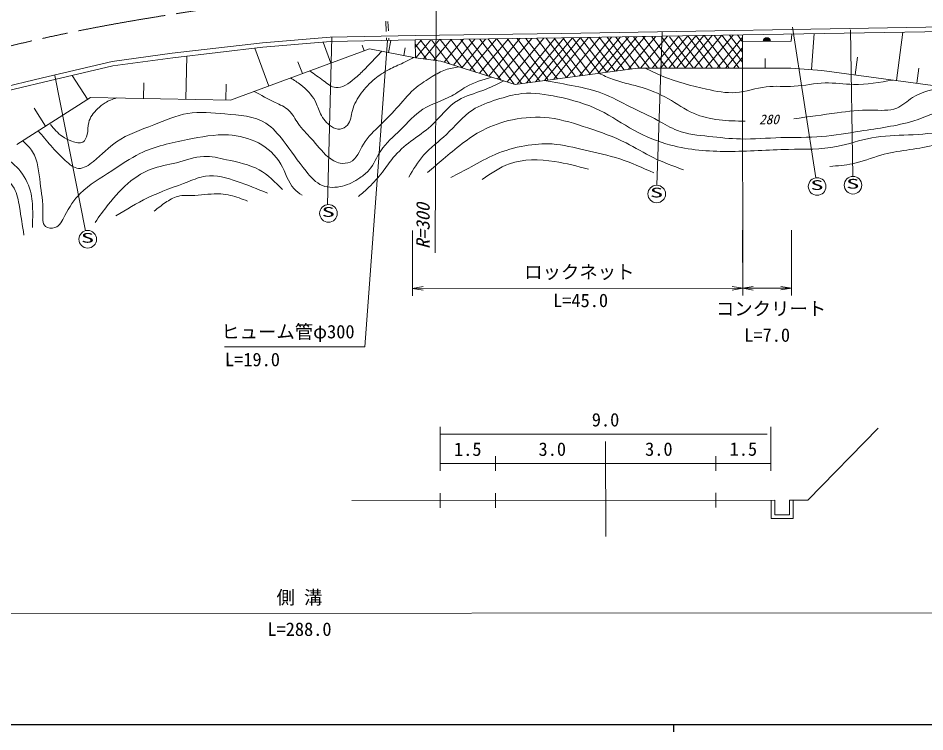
# Model space of a CAD drawing. Units: millimetres, scale not verified. Extents: x -199886483 to 680000, y -5525939 to 380000.
# Drawn here: x 178835 to 302212, y 204000 to 301150 of the extents above; entities that cross this region are included whole.
import ezdxf
from ezdxf.enums import TextEntityAlignment as Align

# ---------------------------------------------------------------- set-up
doc = ezdxf.new("R2010")
doc.units = ezdxf.units.MM
doc.header["$LTSCALE"] = 1000
doc.linetypes.add('CHAIN', pattern=[18.5, 12, -1.5, 3.5, -1.5])
for name, color, linetype, lineweight in [('M-BGD', 7, 'Continuous', 13), ('M-STR-HTXT', 7, 'Continuous', 13), ('M-STR-STR1', 1, 'Continuous', 13), ('M-STR-STR3', 7, 'Continuous', 13), ('M-STR-STRC', 7, 'Continuous', 13), ('M-TTL-BAND', 7, 'Continuous', 25)]:
    doc.layers.add(name, color=color, linetype=linetype, lineweight=lineweight)
doc.styles.add('ＭＳ ゴシック', font='')
doc.styles.get('ＭＳ ゴシック').set_extended_font_data('MS Gothic')

# ---------------------------------------------------------------- blocks, each defined once
blk = doc.blocks.new('open_arrow')
at = {"color": 0, "linetype": 'Continuous', "lineweight": -2}
blk.add_lwpolyline([(7.5, 1.25), (0, 0), (7.5, -1.25)], dxfattribs=at)

msp = doc.modelspace()

# ---------------------------------------------------------------- linework, layer by layer
at = {"layer": 'M-BGD'}
for p, q in [((228917, 299317), (228851, 300716)), ((229213, 299413), (229153, 300689)), ((312137, 300069), (252770, 299050)), ((221303, 298577), (212079, 297783)), ((232852, 298774), (221303, 298577)), ((252770, 299050), (232852, 298774)), ((312154, 299469), (252779, 298450)), ((260796, 298588), (256485, 293453)), ((261921, 298607), (257733, 293618)), ((263007, 298626), (258936, 293777)), ((260152, 298577), (263388, 294333)), ((264132, 298645), (260184, 293942)), ((261472, 298599), (264724, 294334)), ((265565, 298606), (261833, 294160)), ((262554, 298618), (265820, 294334)), ((267194, 298688), (263537, 294333)), ((263842, 298640), (267124, 294335)), ((265055, 298587), (268295, 294336)), ((268733, 298710), (265117, 294334)), ((269950, 298745), (266247, 294334)), ((266378, 298605), (269632, 294336)), ((271075, 298764), (267357, 294335)), ((267462, 298620), (270727, 294337)), ((272146, 298766), (268427, 294336)), ((268645, 298722), (271988, 294338)), ((273285, 298802), (269536, 294336)), ((269965, 298745), (273324, 294339)), ((274568, 298824), (270801, 294337)), ((271047, 298764), (274420, 294339)), ((272204, 298783), (275591, 294340)), ((276150, 298851), (272362, 294338)), ((273524, 298806), (276928, 294341)), ((274605, 298825), (277405, 295152)), ((275624, 298842), (277404, 296507)), ((276706, 298861), (277404, 297945)), ((277403, 298873), (277405, 294341)), ((284030, 297992), (284107, 298988)), ((287148, 299040), (286788, 294137)), ((299234, 299247), (298342, 292659)), ((212079, 297783), (199796, 296358)), ((221334, 297978), (212139, 297186)), ((220321, 297890), (221378, 295026)), ((232861, 298174), (221334, 297978)), ((225632, 297478), (225918, 296702)), ((228974, 298108), (228957, 298468)), ((229541, 298117), (229223, 296480)), ((229274, 298113), (229260, 298415)), ((252779, 298450), (232861, 298174)), ((232899, 295765), (232861, 298174)), ((232870, 297625), (234403, 295561)), ((233699, 298185), (232877, 297190)), ((234968, 298203), (232949, 295758)), ((233543, 298183), (235741, 295379)), ((236168, 298220), (234014, 295614)), ((235094, 298205), (237529, 294927)), ((237777, 298242), (235383, 295428)), ((236246, 298221), (239250, 294388)), ((239443, 298265), (236821, 295142)), ((237713, 298241), (241089, 293812)), ((240984, 298286), (238069, 294758)), ((239052, 298260), (242741, 293295)), ((242441, 298307), (239213, 294400)), ((240210, 298276), (244560, 292724)), ((243912, 298327), (240285, 294064)), ((245574, 298350), (241624, 293644)), ((241673, 298296), (246347, 292165)), ((242796, 298312), (247308, 292238)), ((247111, 298372), (242880, 293251)), ((243961, 298328), (248600, 292409)), ((248724, 298394), (244039, 292888)), ((250388, 298417), (245391, 292464)), ((245421, 298348), (249825, 292571)), ((251927, 298438), (246742, 292163)), ((246753, 298367), (250894, 292793)), ((247925, 298383), (252230, 292889)), ((253130, 298456), (247985, 292327)), ((254255, 298476), (249232, 292492)), ((249381, 298403), (253460, 293052)), ((255340, 298494), (250436, 292652)), ((250704, 298421), (254675, 293213)), ((256465, 298514), (251683, 292817)), ((251789, 298437), (255670, 293345)), ((252951, 298449), (256735, 293486)), ((258048, 298541), (253438, 293049)), ((254274, 298467), (257949, 293646)), ((259592, 298567), (255229, 293286)), ((255359, 298482), (258945, 293778)), ((256594, 298516), (260090, 293930)), ((257914, 298538), (261305, 294091)), ((258996, 298557), (262300, 294222)), ((277403, 298530), (273940, 294339)), ((277404, 297988), (284030, 297992)), ((199796, 296358), (191613, 295233)), ((212139, 297186), (199872, 295763)), ((207728, 289986), (226664, 296977)), ((211036, 297058), (212937, 291909)), ((226664, 296977), (232899, 295765)), ((231497, 297105), (231297, 296077)), ((277404, 297118), (275072, 294340)), ((191613, 295233), (182149, 293033)), ((199872, 295763), (191722, 294642)), ((201786, 295985), (201668, 290107)), ((216911, 295217), (217509, 293597)), ((232899, 295765), (236350, 295297)), ((236350, 295297), (246469, 292127)), ((277405, 295798), (276181, 294340)), ((280491, 295645), (280491, 294343)), ((293055, 295829), (292729, 293419)), ((191722, 294642), (182286, 292449)), ((246469, 292127), (263133, 294333)), ((263133, 294333), (283954, 294345)), ((283954, 294345), (288189, 294034)), ((288189, 294034), (311971, 290814)), ((301399, 294351), (301119, 292283)), ((182149, 293033), (176000, 291567)), ((182286, 292449), (176153, 290987)), ((186172, 293352), (188257, 290101)), ((195935, 292347), (195892, 290222)), ((207138, 292166), (207095, 289998)), ((178636, 283929), (188671, 290366)), ((188671, 290366), (207728, 289986)), ((181012, 288879), (182569, 286452))]:
    msp.add_line(p, q, dxfattribs=at)
for radius in [500, 500, 450, 400, 350, 300, 250, 200, 150, 100, 50]:
    msp.add_arc((280717, 297990), radius, 0.03462, 180.03462, dxfattribs=at)
for points, knots in [([(218523, 293971), (219134, 293537), (219745, 293103), (220390, 292614), (220922, 292210), (221477, 291768), (222058, 291694), (222917, 291584), (223831, 292276), (224597, 292915), (225099, 293334), (225538, 293730), (225965, 294160), (226469, 294668), (226955, 295223), (227457, 295754), (227746, 296059), (228039, 296356), (228333, 296653)], [0, 0, 0, 0, 1, 1, 1, 2, 2, 2, 3, 3, 3, 4, 4, 4, 5, 5, 5, 6, 6, 6, 6]), ([(232651, 295813), (232177, 295554), (231703, 295294), (231217, 295060), (230582, 294753), (229926, 294489), (229300, 294162), (228611, 293802), (227959, 293365), (227360, 292867), (226672, 292295), (226052, 291642), (225519, 290924), (224995, 290219), (224555, 289451), (224325, 288583), (224141, 287886), (224093, 287125), (223630, 286591), (223380, 286304), (223010, 286083), (222634, 286043), (222230, 286000), (221820, 286165), (221464, 286391), (220800, 286812), (220327, 287444), (219994, 288133), (219717, 288705), (219537, 289317), (219246, 289875), (218793, 290746), (218071, 291486), (217279, 292089), (216839, 292424), (216377, 292716), (215916, 293009)], [0, 0, 0, 0, 1, 1, 1, 2, 2, 2, 3, 3, 3, 4, 4, 4, 5, 5, 5, 6, 6, 6, 7, 7, 7, 8, 8, 8, 9, 9, 9, 10, 10, 10, 11, 11, 11, 12, 12, 12, 12]), ([(210964, 291180), (211886, 290658), (212807, 290136), (213795, 289672), (214468, 289356), (215173, 289068), (215688, 288578), (216197, 288093), (216521, 287411), (216933, 286811), (217455, 286052), (218119, 285425), (218727, 284746), (219470, 283916), (220129, 283010), (220994, 282283), (221480, 281875), (222031, 281523), (222662, 281413), (223116, 281334), (223611, 281380), (224006, 281563), (224890, 281974), (225276, 283076), (225822, 283979), (226455, 285028), (227302, 285809), (228135, 286619), (228987, 287448), (229824, 288309), (230623, 289209), (231394, 290079), (232131, 290987), (233011, 291725), (233675, 292282), (234421, 292743), (235176, 293195), (235763, 293547), (236356, 293893), (236992, 294117), (237575, 294322), (238193, 294424), (238812, 294525)], [0, 0, 0, 0, 1, 1, 1, 2, 2, 2, 3, 3, 3, 4, 4, 4, 5, 5, 5, 6, 6, 6, 7, 7, 7, 8, 8, 8, 9, 9, 9, 10, 10, 10, 11, 11, 11, 12, 12, 12, 13, 13, 13, 14, 14, 14, 14]), ([(297865, 292724), (296081, 292403), (294297, 292082), (292503, 292123), (291215, 292152), (289923, 292367), (288639, 292331), (287232, 292291), (285836, 291950), (284424, 291872), (283160, 291802), (281884, 291943), (280631, 291799), (279238, 291640), (277874, 291130), (276486, 291024), (275171, 290924), (273834, 291188), (272517, 291478), (270439, 291937), (268408, 292463), (266474, 293266), (265691, 293591), (264923, 293962), (264155, 294333)], [0, 0, 0, 0, 1, 1, 1, 2, 2, 2, 3, 3, 3, 4, 4, 4, 5, 5, 5, 6, 6, 6, 7, 7, 7, 8, 8, 8, 8]), ([(243277, 293127), (242073, 292761), (240868, 292395), (239788, 291787), (239123, 291413), (238504, 290946), (237831, 290572), (236570, 289872), (235117, 289500), (233920, 288742), (232764, 288011), (231845, 286921), (230842, 285930), (229905, 285005), (228893, 284167), (228182, 283088), (227626, 282244), (227255, 281252), (226599, 280486), (226243, 280070), (225804, 279720), (225344, 279409), (224620, 278917), (223848, 278519), (222987, 278297), (222075, 278062), (221064, 278024), (220228, 278363), (219333, 278725), (218638, 279519), (218007, 280312), (216898, 281706), (215984, 283098), (214910, 284481), (214222, 285369), (213467, 286252), (212554, 286835), (210983, 287836), (208943, 287946), (206970, 288109), (205232, 288254), (203546, 288440), (201924, 288174), (200352, 287915), (198840, 287231), (197283, 286624), (195521, 285936), (193700, 285346), (192239, 284333), (191144, 283574), (190251, 282578), (189079, 281640), (188451, 281137), (187742, 280651), (187061, 280697), (186416, 280741), (185796, 281264), (185244, 281773), (184511, 282449), (183899, 283100), (183292, 283790), (182718, 284442), (182148, 285129), (181579, 285817)], [0, 0, 0, 0, 1, 1, 1, 2, 2, 2, 3, 3, 3, 4, 4, 4, 5, 5, 5, 6, 6, 6, 7, 7, 7, 8, 8, 8, 9, 9, 9, 10, 10, 10, 11, 11, 11, 12, 12, 12, 13, 13, 13, 14, 14, 14, 15, 15, 15, 16, 16, 16, 17, 17, 17, 18, 18, 18, 19, 19, 19, 20, 20, 20, 21, 21, 21, 21]), ([(244904, 292617), (243974, 292146), (243045, 291675), (242058, 291306), (240935, 290886), (239738, 290597), (238741, 289998), (237298, 289133), (236271, 287619), (234990, 286460), (234141, 285693), (233180, 285082), (232271, 284392), (231400, 283731), (230576, 282997), (229879, 282160), (229357, 281534), (228907, 280851), (228412, 280201), (227850, 279465), (227232, 278771), (226563, 278133), (226108, 277698), (225629, 277290), (225150, 276881)], [0, 0, 0, 0, 1, 1, 1, 2, 2, 2, 3, 3, 3, 4, 4, 4, 5, 5, 5, 6, 6, 6, 7, 7, 7, 8, 8, 8, 8]), ([(250424, 292650), (251829, 292410), (253234, 292170), (254638, 291889), (255890, 291639), (257140, 291357), (258327, 290908), (259636, 290412), (260866, 289714), (262121, 289084), (263372, 288455), (264647, 287894), (265881, 287224), (266764, 286745), (267625, 286211), (268551, 285856), (269897, 285340), (271377, 285203), (272837, 285051), (274276, 284901), (275696, 284736), (277122, 284702), (278941, 284658), (280770, 284826), (282602, 284881), (284468, 284937), (286336, 284877), (288186, 285025), (289937, 285164), (291672, 285489), (293420, 285766), (295869, 286153), (298344, 286444), (300690, 287175), (302268, 287667), (303788, 288357), (305325, 289004), (306271, 289402), (307223, 289784), (308205, 290060), (309428, 290404), (310695, 290584), (311962, 290764)], [0, 0, 0, 0, 1, 1, 1, 2, 2, 2, 3, 3, 3, 4, 4, 4, 5, 5, 5, 6, 6, 6, 7, 7, 7, 8, 8, 8, 9, 9, 9, 10, 10, 10, 11, 11, 11, 12, 12, 12, 13, 13, 13, 14, 14, 14, 14]), ([(277740, 287118), (276565, 287140), (275390, 287163), (274216, 287304), (273022, 287447), (271829, 287714), (270739, 288194), (269536, 288724), (268459, 289514), (267307, 290166), (266020, 290895), (264641, 291451), (263218, 291855), (262041, 292189), (260834, 292419), (259693, 292840), (259075, 293068), (258476, 293352), (257876, 293637)], [0, 0, 0, 0, 1, 1, 1, 2, 2, 2, 3, 3, 3, 4, 4, 4, 5, 5, 5, 6, 6, 6, 6]), ([(304867, 291776), (303342, 291469), (301817, 291162), (300528, 290327), (299812, 289863), (299168, 289237), (298414, 288916), (297366, 288470), (296104, 288615), (294890, 288632), (293305, 288654), (291801, 288456), (290286, 288253), (288334, 287992), (286361, 287722), (284389, 287452)], [0, 0, 0, 0, 1, 1, 1, 2, 2, 2, 3, 3, 3, 4, 4, 4, 5, 5, 5, 5]), ([(183218, 286683), (183720, 286086), (184223, 285490), (184822, 285063), (185216, 284782), (185651, 284575), (186162, 284394), (186668, 284214), (187248, 284060), (187642, 284289), (187952, 284470), (188145, 284888), (188240, 285294), (188375, 285873), (188309, 286429), (188433, 286950), (188598, 287647), (189102, 288284), (189647, 288818), (189967, 289131), (190300, 289409), (190669, 289630), (191147, 289916), (191685, 290105), (192223, 290295)], [0, 0, 0, 0, 1, 1, 1, 2, 2, 2, 3, 3, 3, 4, 4, 4, 5, 5, 5, 6, 6, 6, 7, 7, 7, 8, 8, 8, 8]), ([(232002, 279496), (232614, 280547), (233225, 281598), (234013, 282489), (234929, 283526), (236084, 284347), (237112, 285319), (238298, 286443), (239314, 287768), (240645, 288640), (241635, 289288), (242800, 289685), (243963, 290056), (245098, 290418), (246233, 290757), (247389, 290874), (248984, 291036), (250621, 290778), (252230, 290442), (254236, 290023), (256199, 289484), (257997, 288596), (259590, 287809), (261053, 286747), (262622, 285879), (264201, 285005), (265888, 284327), (267628, 283869), (270136, 283209), (272756, 283006), (275353, 283004), (278134, 283001), (280889, 283229), (283675, 283281), (285863, 283321), (288069, 283252), (290202, 283665), (291811, 283977), (293379, 284564), (294988, 284865), (296625, 285171), (298306, 285183), (299992, 285249), (301724, 285316), (303463, 285441), (305105, 285904), (307146, 286480), (309038, 287577), (311067, 288244), (312485, 288710), (313970, 288966), (315461, 289098), (317118, 289245), (318783, 289239), (320437, 289101), (321865, 288983), (323285, 288767), (324696, 288521), (326676, 288176), (328638, 287771), (330615, 287359), (332365, 286994), (334126, 286623), (335772, 285972), (337552, 285268), (339198, 284237), (340844, 283206)], [0, 0, 0, 0, 1, 1, 1, 2, 2, 2, 3, 3, 3, 4, 4, 4, 5, 5, 5, 6, 6, 6, 7, 7, 7, 8, 8, 8, 9, 9, 9, 10, 10, 10, 11, 11, 11, 12, 12, 12, 13, 13, 13, 14, 14, 14, 15, 15, 15, 16, 16, 16, 17, 17, 17, 18, 18, 18, 19, 19, 19, 20, 20, 20, 21, 21, 21, 22, 22, 22, 22]), ([(234554, 280145), (235255, 280741), (235956, 281338), (236660, 281938), (238356, 283383), (240069, 284850), (242032, 285875), (243306, 286540), (244685, 287020), (246106, 287318), (247747, 287662), (249444, 287764), (251093, 287566), (252891, 287351), (254632, 286780), (256363, 286200), (258138, 285605), (259902, 284999), (261562, 284166), (262810, 283539), (263999, 282784), (265252, 282166), (266574, 281514), (267968, 281016), (269362, 280517)], [0, 0, 0, 0, 1, 1, 1, 2, 2, 2, 3, 3, 3, 4, 4, 4, 5, 5, 5, 6, 6, 6, 7, 7, 7, 8, 8, 8, 8]), ([(337635, 282497), (336368, 283239), (335100, 283980), (333755, 284537), (332392, 285100), (330949, 285475), (329495, 285789), (328040, 286104), (326574, 286359), (325101, 286459), (323956, 286537), (322807, 286522), (321649, 286636), (319600, 286838), (317525, 287445), (315551, 287126), (314394, 286939), (313271, 286433), (312122, 286072), (310600, 285593), (309032, 285366), (307499, 284981), (306081, 284625), (304694, 284134), (303269, 283801), (300948, 283258), (298529, 283138), (296231, 282496), (294938, 282136), (293683, 281610), (292376, 281328), (291366, 281111), (290325, 281039), (289283, 280968)], [0, 0, 0, 0, 1, 1, 1, 2, 2, 2, 3, 3, 3, 4, 4, 4, 5, 5, 5, 6, 6, 6, 7, 7, 7, 8, 8, 8, 9, 9, 9, 10, 10, 10, 11, 11, 11, 11]), ([(179473, 284466), (179967, 283989), (180460, 283512), (180809, 282952), (181565, 281741), (181649, 280141), (181830, 278710), (181999, 277379), (182252, 276194), (182206, 274671), (182185, 273958), (182098, 273171), (182547, 272804), (182854, 272553), (183414, 272498), (183837, 272635), (184525, 272859), (184848, 273590), (185193, 274265), (185792, 275437), (186455, 276438), (187296, 277287), (188501, 278505), (190071, 279411), (191571, 280379), (192848, 281203), (194073, 282073), (195405, 282723), (197407, 283700), (199650, 284180), (201886, 284628), (203740, 284999), (205588, 285349), (207452, 285242), (208856, 285161), (210268, 284822), (211526, 284158), (212780, 283497), (213880, 282513), (214583, 281275), (215220, 280152), (215530, 278821), (216384, 277916), (216697, 277584), (217084, 277309), (217470, 277034)], [0, 0, 0, 0, 1, 1, 1, 2, 2, 2, 3, 3, 3, 4, 4, 4, 5, 5, 5, 6, 6, 6, 7, 7, 7, 8, 8, 8, 9, 9, 9, 10, 10, 10, 11, 11, 11, 12, 12, 12, 13, 13, 13, 14, 14, 14, 15, 15, 15, 15]), ([(265323, 280094), (263796, 280785), (262269, 281477), (260686, 281987), (259151, 282482), (257562, 282807), (255978, 283179), (254486, 283529), (252997, 283922), (251482, 284019), (250257, 284098), (249016, 283984), (247794, 283771), (246405, 283529), (245041, 283158), (243755, 282609), (242630, 282129), (241565, 281512), (240489, 280921), (239570, 280416), (238643, 279931), (237716, 279445)], [0, 0, 0, 0, 1, 1, 1, 2, 2, 2, 3, 3, 3, 4, 4, 4, 5, 5, 5, 6, 6, 6, 7, 7, 7, 7]), ([(176516, 282648), (177366, 282011), (178216, 281373), (178910, 280575), (179652, 279721), (180215, 278683), (180507, 277589), (180746, 276695), (180803, 275765), (180814, 274840), (180823, 274102), (180802, 273368), (180782, 272633)], [0, 0, 0, 0, 1, 1, 1, 2, 2, 2, 3, 3, 3, 4, 4, 4, 4]), ([(214822, 277813), (213821, 278822), (212820, 279831), (211630, 280493), (210300, 281232), (208734, 281538), (207183, 281882), (206144, 282112), (205113, 282359), (204094, 282321), (202843, 282274), (201612, 281796), (200361, 281470), (199204, 281169), (198032, 280998), (196933, 280586), (195947, 280216), (195020, 279651), (194185, 278989), (193012, 278058), (192020, 276934), (191098, 275762), (190478, 274973), (189889, 274162), (189301, 273351)], [0, 0, 0, 0, 1, 1, 1, 2, 2, 2, 3, 3, 3, 4, 4, 4, 5, 5, 5, 6, 6, 6, 7, 7, 7, 8, 8, 8, 8]), ([(256464, 280580), (254937, 280985), (253410, 281390), (251812, 281634), (249755, 281948), (247582, 281994), (245680, 281313), (244360, 280841), (243170, 280019), (241981, 279196)], [0, 0, 0, 0, 1, 1, 1, 2, 2, 2, 3, 3, 3, 3]), ([(174085, 281179), (174684, 280842), (175284, 280504), (175890, 280132), (176825, 279557), (177776, 278901), (178301, 277995), (178731, 277251), (178874, 276340), (179015, 275450), (179222, 274141), (179425, 272878), (179628, 271615)], [0, 0, 0, 0, 1, 1, 1, 2, 2, 2, 3, 3, 3, 4, 4, 4, 4]), ([(192151, 274236), (193566, 275103), (194981, 275970), (196460, 276682), (198262, 277549), (200160, 278188), (202059, 278926), (202810, 279217), (203561, 279524), (204333, 279640), (205749, 279851), (207235, 279418), (208644, 278930), (210066, 278437), (211409, 277887), (212752, 277337)], [0, 0, 0, 0, 1, 1, 1, 2, 2, 2, 3, 3, 3, 4, 4, 4, 5, 5, 5, 5]), ([(210037, 276249), (209279, 276544), (208520, 276839), (207729, 277028), (207294, 277132), (206849, 277204), (206405, 277231), (205233, 277302), (204069, 277056), (202875, 277025), (202095, 277006), (201302, 277078), (200567, 276888), (199964, 276732), (199399, 276400), (198871, 276039), (198337, 275674), (197841, 275279), (197344, 274884)], [0, 0, 0, 0, 1, 1, 1, 2, 2, 2, 3, 3, 3, 4, 4, 4, 5, 5, 5, 6, 6, 6, 6])]:
    msp.add_open_spline(points, degree=3, knots=knots, dxfattribs=at)
at = {"layer": 'M-STR-HTXT'}
for p, q in [((235700, 304652), (235576, 269189)), ((281276, 239536), (281273, 245536)), ((236276, 239509), (236273, 245509)), ((280773, 244536), (236273, 244509)), ((286279, 235539), (295869, 245355)), ((258782, 230596), (258774, 243522)), ((243775, 241513), (243776, 239513)), ((273775, 241531), (273776, 239531)), ((281276, 240536), (236276, 240509)), ((236279, 234509), (236278, 236509)), ((243778, 236513), (243779, 234513)), ((273778, 236531), (273779, 234531)), ((281779, 235536), (224247, 235501)), ((281279, 235536), (281280, 233036)), ((281780, 233536), (281779, 235536)), ((284279, 235538), (283779, 235537)), ((283779, 235537), (283780, 233537)), ((284279, 235538), (286279, 235539)), ((284280, 233038), (284279, 235538)), ((283780, 233537), (281780, 233536)), ((281280, 233036), (284280, 233038))]:
    msp.add_line(p, q, dxfattribs=at)
at = {"layer": 'M-STR-STR1', "color": 2, "linetype": 'CHAIN'}
msp.add_open_spline([(235676, 304652), (230838, 304569), (226000, 304486), (221177, 304179), (214674, 303764), (208197, 302941), (201744, 301967), (193693, 300751), (185678, 299300), (177782, 297361), (173286, 296256), (168829, 294993), (164371, 293731)], degree=3, knots=[0, 0, 0, 0, 1, 1, 1, 2, 2, 2, 3, 3, 3, 4, 4, 4, 4], dxfattribs=at)
at = {"layer": 'M-STR-STR3'}
for p, q in [((229084, 298109), (226010, 256403)), ((277406, 294341), (277424, 263384)), ((232479, 272243), (232484, 263357)), ((277419, 272270), (277424, 263384)), ((284046, 272274), (284051, 263388)), ((232484, 264357), (277424, 264384)), ((277424, 264384), (284051, 264388)), ((206909, 256427), (226010, 256403)), ((352584, 220216), (68117, 220044))]:
    msp.add_line(p, q, dxfattribs=at)
at = {"layer": 'M-STR-STRC'}
for p, q in [((287374, 279418), (284224, 299924)), ((265723, 278412), (266463, 299257)), ((292428, 279610), (292088, 299535)), ((220942, 275766), (221508, 298558)), ((188015, 272214), (183817, 293331))]:
    msp.add_line(p, q, dxfattribs=at)
for centre in [(287556, 278232), (292432, 278410), (265727, 277212), (221063, 274572), (188300, 271048)]:
    msp.add_circle(centre, 1200, dxfattribs=at)
at = {"layer": 'M-TTL-BAND'}
for p, q in [((40000, 205000), (579000, 205000)), ((268000, 205000), (268000, 204000))]:
    msp.add_line(p, q, dxfattribs=at)

# ---------------------------------------------------------------- block references
at = {"layer": 'M-STR-STR3', "xscale": 193, "yscale": 193}
for p in [(232484, 264357), (277424, 264384)]:
    msp.add_blockref('open_arrow', p, dxfattribs=at)
at = {"layer": 'M-STR-STR3', "xscale": 193, "yscale": 193, "rotation": 180}
for p in [(277424, 264384), (284051, 264388)]:
    msp.add_blockref('open_arrow', p, dxfattribs=at)

# ---------------------------------------------------------------- texts
at = {"layer": 'M-BGD', "style": 'ＭＳ ゴシック', "oblique": 15}
msp.add_text('280', height=1320, rotation=0.035, dxfattribs=at).set_placement((279661, 288028), align=Align.TOP_LEFT)
at = {"layer": 'M-STR-HTXT', "style": 'ＭＳ ゴシック', "oblique": 15}
msp.add_text('R=300', height=1833, rotation=90.035, dxfattribs=at).set_placement((235383, 269731), align=Align.BOTTOM_LEFT)
at = {"layer": 'M-STR-HTXT', "style": 'ＭＳ ゴシック'}
for s, p in [('9.0', (256893, 245021)), ('1.5', (238145, 241010)), ('3.0', (249645, 241017)), ('3.0', (264145, 241026)), ('1.5', (275645, 241032))]:
    msp.add_text(s, height=1833, rotation=0.035, dxfattribs=at).set_placement(p, align=Align.BOTTOM_LEFT)
at = {"layer": 'M-STR-STR3', "style": 'ＭＳ ゴシック'}
for s, p in [('ロックネット', (247696, 265129)), ('L=45.0', (251625, 261259)), ('コンクリート', (273781, 260133)), ('ヒューム管φ300', (206475, 257000)), ('L=7.0', (277637, 256544)), ('L=19.0', (206981, 253215)), ('側 溝', (213998, 220831)), ('L=288.0', (212751, 216510))]:
    msp.add_text(s, height=1833, rotation=0.035, dxfattribs=at).set_placement(p, align=Align.BOTTOM_LEFT)
at = {"layer": 'M-STR-STRC', "style": 'ＭＳ ゴシック', "width": 2}
for p in [(286638, 277368), (291514, 277546), (264808, 276348), (220144, 273709), (187382, 270185)]:
    msp.add_text('S', height=1320, rotation=0.035, dxfattribs=at).set_placement(p, align=Align.BOTTOM_LEFT)

doc.saveas('drawing.dxf')
